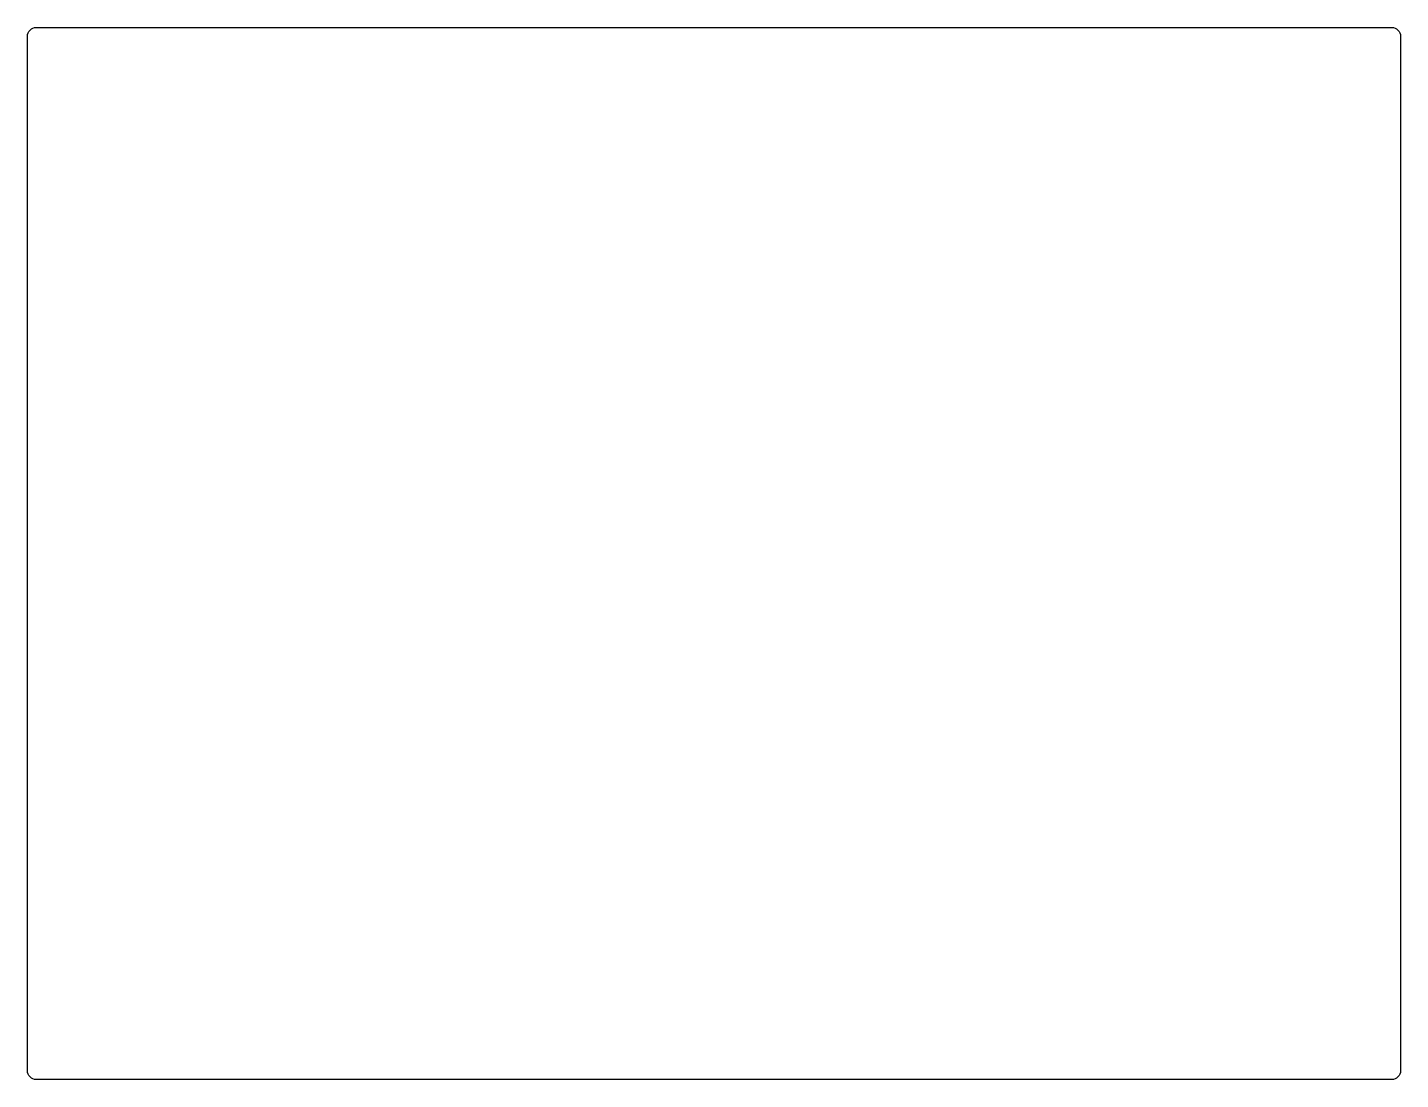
# Model space of a CAD drawing. Header units: millimetres. Extents: x -315 to -3, y -173 to 66.
import ezdxf

# ---------------------------------------------------------------- set-up
doc = ezdxf.new("R2010")
doc.units = ezdxf.units.MM
doc.layers.get('0').update_dxf_attribs({"linetype": 'CONTINUOUS'})

msp = doc.modelspace()

# ---------------------------------------------------------------- linework, layer by layer
msp.add_lwpolyline([(-2.9, -171.01, -0.414214), (-4.9, -173.01), (-312.9, -173.01, -0.414214), (-314.9, -171.01), (-314.9, 63.99, -0.414214), (-312.9, 65.99), (-4.9, 65.99, -0.414214), (-2.9, 63.99)], format="xyb", close=True)

doc.saveas('drawing.dxf')
